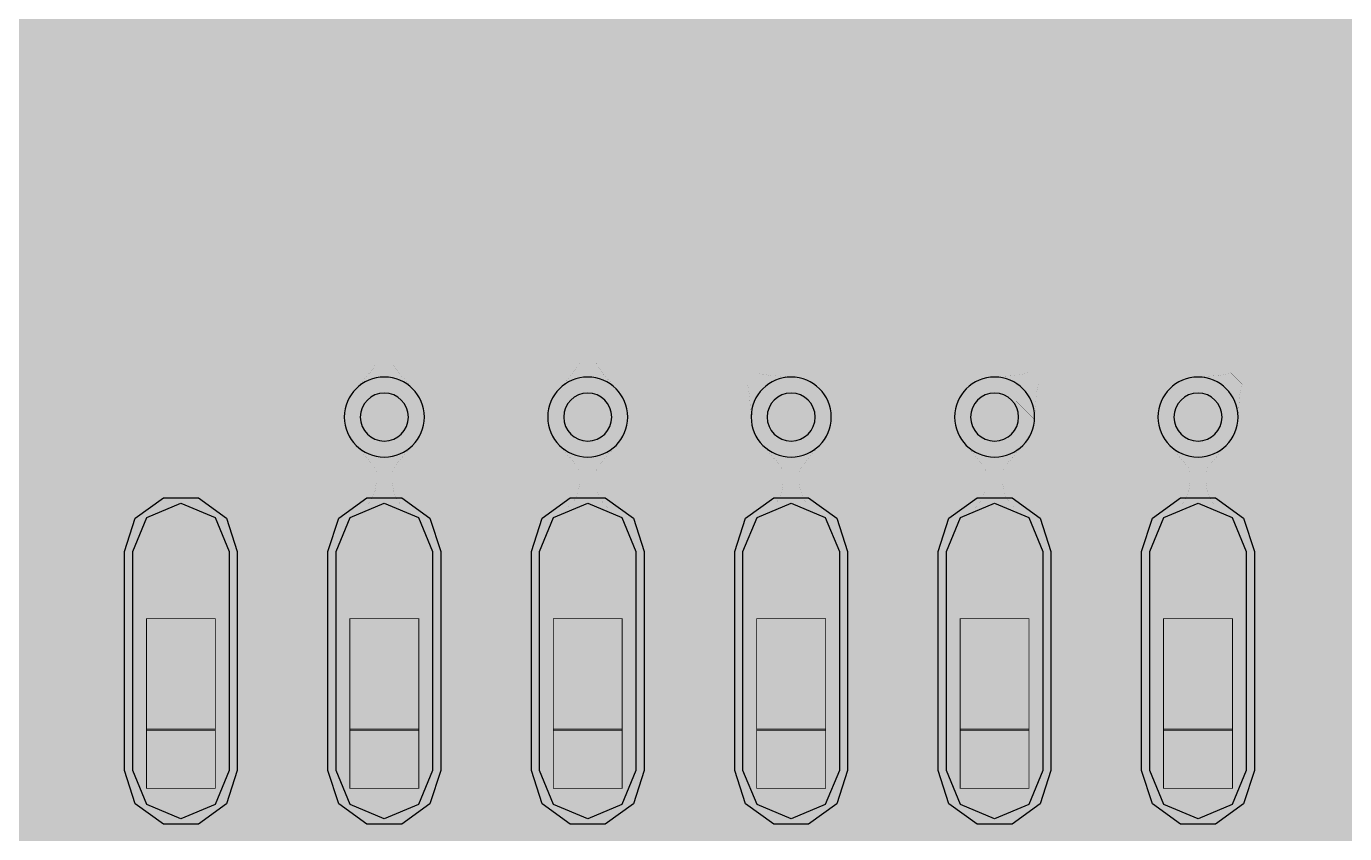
# Model space of a CAD drawing. Header units: millimetres. Extents: x 0 to 100, y -100 to 0.
# Drawn here: x 53.72 to 61.95, y -16.35 to -11.3 of the extents above; entities that cross this region are included whole.
import ezdxf

# ---------------------------------------------------------------- set-up
doc = ezdxf.new("R2010")
doc.units = ezdxf.units.MM
doc.header["$MEASUREMENT"] = 0
for name, color, linetype, true_color in [('Bottom-Layer', 7, 'Continuous', 0x0000ff), ('Component-Shape-Layer', 7, 'Continuous', 0x00cccc), ('Hole-Layer', 7, 'Continuous', 0x222222), ('Inner1', 7, 'Continuous', 0x999966), ('Inner2', 7, 'Continuous', 0x008000), ('Multi-Layer', 7, 'Continuous', 0xc0c0c0), ('Pin-Floating-Layer', 7, 'Continuous', 0xff99ff), ('Pin-Soldering-Layer', 7, 'Continuous', 0xcc9999), ('Top-Layer', 7, 'Continuous', 0xff0000), ('Top-Paste-Mask-Layer', 7, 'Continuous', 0x808080), ('Top-Solder-Mask-Layer', 7, 'Continuous', 0x800080)]:
    doc.layers.add(name, color=color, linetype=linetype, true_color=true_color)

msp = doc.modelspace()

# ---------------------------------------------------------------- hatches: boundary and pattern name
at = {"layer": 'Bottom-Layer'}
for points in [[(99.6419, -0.3581), (99.6419, -99.6419), (0.3581, -99.6419), (0.3581, -0.3581)], [(57.3105, -13.143), (57.0106, -13.1737), (56.7623, -13.3446), (56.6266, -13.6138), (56.6368, -13.9151), (56.7905, -14.1744), (57.0499, -14.3281), (57.3512, -14.3384), (57.6203, -14.2027), (57.7913, -13.9544), (57.822, -13.6545), (57.8785, -13.711), (57.8837, -13.7844), (58.0022, -14.1068), (58.2764, -14.3136), (58.619, -14.3388), (58.9206, -14.1744), (59.085, -13.8728), (59.0597, -13.5303), (58.8529, -13.256), (58.5305, -13.1376), (58.4571, -13.1324), (55.5776, -10.2528), (55.7983, -10.2604), (56.0119, -10.2046), (56.2007, -10.09), (56.3489, -9.9263), (56.624, -10.1751), (56.9839, -10.2651), (57.3437, -10.1751), (57.6189, -9.9263), (57.894, -10.1751), (58.2539, -10.2651), (58.6137, -10.1751), (58.8889, -9.9263), (59.164, -10.1751), (59.5239, -10.2651), (59.8837, -10.1751), (60.1589, -9.9263), (60.3402, -10.1159), (60.575, -10.2331), (60.8355, -10.2639), (61.0912, -10.2049), (61.3118, -10.0629), (61.4714, -9.8547), (61.4834, -9.8667), (61.4834, -11.4429), (59.794, -13.1324), (59.7206, -13.1376), (59.3982, -13.256), (59.1914, -13.5303), (59.1661, -13.8728), (59.3305, -14.1744), (59.6321, -14.3388), (59.9747, -14.3136), (60.2489, -14.1068), (60.3674, -13.7844), (60.3726, -13.711), (60.4291, -13.6545), (60.4678, -13.975), (60.6652, -14.2306), (60.9656, -14.3491), (61.2842, -14.2971), (61.5314, -14.0894), (61.6374, -13.7844), (61.6426, -13.711), (61.6991, -13.6545), (61.7299, -13.9545), (61.901, -14.2029), (62.1705, -14.3385), (62.4719, -14.3279), (62.7312, -14.1738), (62.8846, -13.9141), (62.8942, -13.6126), (62.7579, -13.3436), (62.7097, -13.288), (62.7097, -9.4685), (62.6786, -9.3119), (62.5899, -9.1791), (61.3764, -7.9657), (61.2437, -7.877), (61.0871, -7.8459), (55.761, -7.8459), (55.843, -7.4741), (55.7355, -7.1089), (55.4652, -6.8407), (55.0991, -6.7362), (54.728, -6.8213), (54.4439, -7.0747), (54.1687, -6.826), (53.8089, -6.736), (53.449, -6.826), (53.1739, -7.0747), (52.8987, -6.826), (52.5389, -6.736), (52.179, -6.826), (51.9039, -7.0747), (51.6287, -6.826), (51.2689, -6.736), (50.909, -6.826), (50.6339, -7.0747), (50.3587, -6.826), (49.9989, -6.736), (49.639, -6.826), (49.3639, -7.0747), (49.0887, -6.826), (48.7289, -6.736), (48.369, -6.826), (48.0939, -7.0747), (47.8187, -6.826), (47.4589, -6.736), (47.099, -6.826), (46.8239, -7.0747), (46.5487, -6.826), (46.1889, -6.736), (45.829, -6.826), (45.5539, -7.0747), (45.2787, -6.826), (44.9188, -6.736), (44.559, -6.826), (44.2838, -7.0747), (44.0087, -6.826), (43.6488, -6.736), (43.289, -6.826), (43.0138, -7.0747), (42.7387, -6.826), (42.3788, -6.736), (42.019, -6.826), (41.7438, -7.0747), (41.4687, -6.826), (41.1088, -6.736), (40.749, -6.826), (40.4738, -7.0747), (40.1987, -6.826), (39.8388, -6.736), (39.479, -6.826), (39.2038, -7.0747), (38.9905, -6.8628), (38.712, -6.7495), (38.4113, -6.7524), (38.135, -6.871), (37.9258, -7.087), (37.816, -7.367), (37.8228, -7.6676), (37.9449, -7.9424), (37.9449, -9.779), (37.9761, -9.9356), (38.0648, -10.0683), (38.5728, -10.5763), (38.7055, -10.665), (38.8621, -10.6962), (54.8637, -10.6962)], [(55.3424, -13.7444), (55.4239, -14.0485), (55.6465, -14.2711), (55.9505, -14.3526), (56.2546, -14.2711), (56.4772, -14.0485), (56.5587, -13.7444), (56.4772, -13.4403), (56.2546, -13.2177), (55.9505, -13.1363), (55.6465, -13.2177), (55.4239, -13.4403)]]:
    msp.add_hatch(color=256, dxfattribs=at).paths.add_polyline_path(points)
at = {"layer": 'Inner1'}
for points in [[(99.6419, -0.3581), (99.6419, -99.6419), (0.3581, -99.6419), (0.3581, -0.3581)], [(47.9208, -18.7681), (47.8651, -18.7198), (47.5533, -18.5755), (47.2131, -18.6231), (46.953, -18.8475), (46.856, -19.177), (46.953, -19.5066), (47.2131, -19.731), (47.5533, -19.7786), (47.8651, -19.6343), (47.9208, -19.586), (48.7681, -19.586), (48.9246, -19.5549), (49.0573, -19.4662), (55.5553, -12.9682), (55.5449, -13.0206), (55.5414, -13.0739), (55.5414, -13.288), (55.4932, -13.3436), (55.349, -13.6553), (55.3966, -13.9955), (55.621, -14.2555), (55.9505, -14.3526), (56.2801, -14.2555), (56.5044, -13.9955), (56.5521, -13.6553), (56.4079, -13.3436), (56.3597, -13.288), (56.3597, -13.2433), (59.3549, -10.2482), (59.3738, -10.2502), (59.4137, -10.2571), (59.4539, -10.2619), (56.9312, -12.7845), (56.8426, -12.9173), (56.8114, -13.0739), (56.8114, -13.288), (56.7632, -13.3436), (56.619, -13.6553), (56.6666, -13.9955), (56.891, -14.2555), (57.2205, -14.3526), (57.5501, -14.2555), (57.7744, -13.9955), (57.8221, -13.6553), (57.6779, -13.3436), (57.6297, -13.288), (57.6297, -13.2433), (60.6249, -10.2482), (60.6438, -10.2502), (61.0079, -10.2345), (61.3234, -10.052), (61.5185, -9.7443), (61.549, -9.3812), (61.408, -9.0452), (70.5817, -9.0452), (74.6795, -13.143), (74.3796, -13.1737), (74.1313, -13.3446), (73.9956, -13.6138), (74.0059, -13.9151), (74.1596, -14.1744), (74.4189, -14.3281), (74.7202, -14.3384), (74.9894, -14.2027), (75.1603, -13.9544), (75.191, -13.6545), (75.2475, -13.711), (75.2527, -13.7844), (75.3587, -14.0894), (75.6059, -14.2971), (75.9246, -14.3491), (76.2249, -14.2306), (76.4223, -13.975), (76.461, -13.6545), (76.5175, -13.711), (76.5228, -13.7844), (76.6287, -14.0894), (76.8759, -14.2971), (77.1946, -14.3491), (77.4949, -14.2306), (77.6923, -13.975), (77.731, -13.6545), (77.7875, -13.711), (77.7928, -13.7844), (77.8699, -14.0431), (78.0514, -14.243), (78.3016, -14.3446), (78.571, -14.3279), (78.8067, -14.1961), (78.9622, -13.9753), (79.1262, -14.1394), (79.1262, -16.5946), (77.1559, -18.565), (77.0824, -18.5702), (76.7599, -18.6886), (76.553, -18.9628), (76.5277, -19.3054), (76.6922, -19.6071), (76.9938, -19.7715), (77.3364, -19.7462), (77.6106, -19.5393), (77.729, -19.2169), (77.7342, -19.1433), (79.8243, -17.0532), (79.913, -16.9205), (79.9441, -16.764), (79.9441, -13.97), (79.913, -13.8135), (79.8243, -13.6809), (72.7123, -6.5688), (72.5797, -6.4802), (72.4232, -6.4491), (55.7214, -6.4491), (55.5649, -6.4802), (55.4322, -6.5688), (55.2481, -6.7529), (55.2293, -6.7509), (54.931, -6.7504), (54.6552, -6.8641), (54.4439, -7.0747), (54.1687, -6.826), (53.8089, -6.736), (53.449, -6.826), (53.1739, -7.0747), (52.8987, -6.826), (52.5389, -6.736), (52.179, -6.826), (51.9039, -7.0747), (51.6287, -6.826), (51.2689, -6.736), (50.909, -6.826), (50.6339, -7.0747), (50.3587, -6.826), (49.9989, -6.736), (49.639, -6.826), (49.3639, -7.0747), (49.0887, -6.826), (48.7289, -6.736), (48.369, -6.826), (48.0939, -7.0747), (47.8187, -6.826), (47.4589, -6.736), (47.099, -6.826), (46.8239, -7.0747), (46.5487, -6.826), (46.1889, -6.736), (45.829, -6.826), (45.5539, -7.0747), (45.2787, -6.826), (44.9188, -6.736), (44.559, -6.826), (44.2838, -7.0747), (44.0087, -6.826), (43.6488, -6.736), (43.289, -6.826), (43.0138, -7.0747), (42.7387, -6.826), (42.3788, -6.736), (42.019, -6.826), (41.7438, -7.0747), (41.4687, -6.826), (41.1088, -6.736), (40.749, -6.826), (40.4738, -7.0747), (40.1987, -6.826), (39.8388, -6.736), (39.479, -6.826), (39.2038, -7.0747), (38.915, -6.8189), (38.5381, -6.7366), (38.1689, -6.8489), (37.9017, -7.1272), (37.8043, -7.5005), (37.9017, -7.8739), (38.1689, -8.1521), (38.5381, -8.2644), (38.915, -8.1822), (39.2038, -7.9263), (39.479, -8.1751), (39.8388, -8.2651), (40.1987, -8.1751), (40.4738, -7.9263), (40.749, -8.1751), (41.1088, -8.2651), (41.4687, -8.1751), (41.7438, -7.9263), (42.019, -8.1751), (42.3788, -8.2651), (42.7387, -8.1751), (43.0138, -7.9263), (43.289, -8.1751), (43.6488, -8.2651), (44.0087, -8.1751), (44.2838, -7.9263), (44.559, -8.1751), (44.9188, -8.2651), (45.2787, -8.1751), (45.5539, -7.9263), (45.829, -8.1751), (46.1889, -8.2651), (46.5487, -8.1751), (46.8239, -7.9263), (47.099, -8.1751), (47.4589, -8.2651), (47.8187, -8.1751), (48.0939, -7.9263), (48.369, -8.1751), (48.7289, -8.2651), (49.0887, -8.1751), (49.3639, -7.9263), (49.639, -8.1751), (49.9989, -8.2651), (50.3587, -8.1751), (50.6339, -7.9263), (50.845, -8.1368), (51.1207, -8.2506), (51.4189, -8.2502), (51.4379, -8.2482), (51.926, -8.7363), (51.5538, -8.8208), (51.2689, -9.0747), (50.9937, -8.826), (50.6339, -8.736), (50.274, -8.826), (49.9989, -9.0747), (49.7237, -8.826), (49.3639, -8.736), (49.004, -8.826), (48.7289, -9.0747), (48.4537, -8.826), (48.0939, -8.736), (47.734, -8.826), (47.4589, -9.0747), (47.1837, -8.826), (46.8239, -8.736), (46.464, -8.826), (46.1889, -9.0747), (45.9137, -8.826), (45.5539, -8.736), (45.194, -8.826), (44.9188, -9.0747), (44.6437, -8.826), (44.2838, -8.736), (43.924, -8.826), (43.6488, -9.0747), (43.3737, -8.826), (43.0138, -8.736), (42.654, -8.826), (42.3788, -9.0747), (42.1037, -8.826), (41.7438, -8.736), (41.384, -8.826), (41.1088, -9.0747), (40.8337, -8.826), (40.4738, -8.736), (40.114, -8.826), (39.8388, -9.0747), (39.5632, -8.8257), (39.2028, -8.736), (38.8426, -8.8267), (38.5676, -9.0765), (38.5557, -9.0914), (30.5364, -9.0914), (30.3798, -9.1225), (30.2471, -9.2112), (26.326, -13.1324), (26.2526, -13.1376), (25.9301, -13.256), (25.7233, -13.5303), (25.6981, -13.8728), (25.8625, -14.1744), (26.1641, -14.3388), (26.5066, -14.3136), (26.7809, -14.1068), (26.8993, -13.7844), (26.9046, -13.711), (26.9611, -13.6545), (26.9998, -13.975), (27.1972, -14.2306), (27.4975, -14.3491), (27.8162, -14.2971), (28.0634, -14.0894), (28.1693, -13.7844), (28.1746, -13.711), (28.2311, -13.6545), (28.2698, -13.975), (28.4672, -14.2306), (28.7675, -14.3491), (29.0862, -14.2971), (29.3334, -14.0894), (29.4393, -13.7844), (29.4446, -13.711), (29.5011, -13.6545), (29.5398, -13.975), (29.7372, -14.2306), (30.0375, -14.3491), (30.3562, -14.2971), (30.6034, -14.0894), (30.7093, -13.7844), (30.7146, -13.711), (30.7711, -13.6545), (30.8098, -13.975), (31.0072, -14.2306), (31.3075, -14.3491), (31.6262, -14.2971), (31.8734, -14.0894), (31.9793, -13.7844), (31.9846, -13.711), (32.0411, -13.6545), (32.0798, -13.975), (32.2772, -14.2306), (32.5775, -14.3491), (32.8962, -14.2971), (33.1434, -14.0894), (33.2493, -13.7844), (33.2546, -13.711), (33.3111, -13.6545), (33.3498, -13.975), (33.5472, -14.2306), (33.8475, -14.3491), (34.1662, -14.2971), (34.4134, -14.0894), (34.5194, -13.7844), (34.5246, -13.711), (36.0924, -12.1432), (39.0978, -12.1432), (32.7222, -18.5187), (32.3997, -18.5599), (32.1356, -18.7495), (31.9933, -19.0419), (32.0071, -19.3667), (32.1736, -19.646), (32.4529, -19.8125), (32.7777, -19.8263), (33.07, -19.684), (33.2596, -19.4198), (33.3009, -19.0973), (40.051, -12.3472), (41.9402, -12.3472), (41.155, -13.1324), (41.0816, -13.1376), (40.7592, -13.256), (40.5523, -13.5303), (40.5271, -13.8728), (40.6915, -14.1744), (40.9931, -14.3388), (41.3357, -14.3136), (41.6099, -14.1068), (41.7284, -13.7844), (41.7336, -13.711), (41.7901, -13.6545), (41.8288, -13.975), (42.0262, -14.2306), (42.3265, -14.3491), (42.6452, -14.2971), (42.8924, -14.0894), (42.9984, -13.7844), (43.0036, -13.711), (43.0601, -13.6545), (43.0988, -13.975), (43.2962, -14.2306), (43.5965, -14.3491), (43.9152, -14.2971), (44.1624, -14.0894), (44.2684, -13.7844), (44.2736, -13.711), (44.3301, -13.6545), (44.3688, -13.975), (44.5662, -14.2306), (44.8665, -14.3491), (45.1852, -14.2971), (45.4324, -14.0894), (45.5384, -13.7844), (45.5436, -13.711), (45.6001, -13.6545), (45.6388, -13.975), (45.8362, -14.2306), (46.1365, -14.3491), (46.4552, -14.2971), (46.7024, -14.0894), (46.8084, -13.7844), (46.8136, -13.711), (46.8701, -13.6545), (46.9088, -13.975), (47.1062, -14.2306), (47.4065, -14.3491), (47.7252, -14.2971), (47.9724, -14.0894), (48.0784, -13.7844), (48.0836, -13.711), (48.094, -13.7006), (48.135, -13.7006), (48.1646, -13.9366), (48.2825, -14.1433), (48.4707, -14.2889), (48.7003, -14.3512), (48.9362, -14.3205), (49.1424, -14.2017), (49.198, -14.1536), (52.74, -14.1536), (52.8966, -14.1224), (53.0293, -14.0337), (56.8148, -10.2482), (56.8338, -10.2502), (56.9731, -10.265), (57.1127, -10.2541), (48.5987, -18.7681)], [(57.8824, -13.7444), (57.9639, -14.0485), (58.1865, -14.2711), (58.4906, -14.3526), (58.7946, -14.2711), (59.0172, -14.0485), (59.0987, -13.7444), (59.0172, -13.4403), (58.7946, -13.2177), (58.4906, -13.1363), (58.1865, -13.2177), (57.9639, -13.4403)], [(59.1524, -13.7444), (59.2339, -14.0485), (59.4565, -14.2711), (59.7606, -14.3526), (60.0646, -14.2711), (60.2872, -14.0485), (60.3687, -13.7444), (60.2872, -13.4403), (60.0646, -13.2177), (59.7606, -13.1363), (59.4565, -13.2177), (59.2339, -13.4403)], [(60.4224, -13.7444), (60.5039, -14.0485), (60.7265, -14.2711), (61.0306, -14.3526), (61.3346, -14.2711), (61.5572, -14.0485), (61.6387, -13.7444), (61.5572, -13.4403), (61.3346, -13.2177), (61.0306, -13.1363), (60.7265, -13.2177), (60.5039, -13.4403)], [(61.6924, -13.7444), (61.7739, -14.0485), (61.9965, -14.2711), (62.3006, -14.3526), (62.6046, -14.2711), (62.8272, -14.0485), (62.9087, -13.7444), (62.8272, -13.4403), (62.6046, -13.2177), (62.3006, -13.1363), (61.9965, -13.2177), (61.7739, -13.4403)]]:
    msp.add_hatch(color=256, dxfattribs=at).paths.add_polyline_path(points)
at = {"layer": 'Inner2'}
for points in [[(99.6419, -0.3581), (99.6419, -99.6419), (0.3581, -99.6419), (0.3581, -0.3581)], [(55.3424, -13.7444), (55.4239, -14.0485), (55.6465, -14.2711), (55.9505, -14.3526), (56.2546, -14.2711), (56.4772, -14.0485), (56.5587, -13.7444), (56.4772, -13.4403), (56.2546, -13.2177), (55.9505, -13.1363), (55.6465, -13.2177), (55.4239, -13.4403)], [(56.6124, -13.7444), (56.6939, -14.0485), (56.9165, -14.2711), (57.2205, -14.3526), (57.5246, -14.2711), (57.7472, -14.0485), (57.8287, -13.7444), (57.7472, -13.4403), (57.5246, -13.2177), (57.2205, -13.1363), (56.9165, -13.2177), (56.6939, -13.4403)], [(57.8824, -13.7444), (57.9639, -14.0485), (58.1865, -14.2711), (58.4906, -14.3526), (58.7946, -14.2711), (59.0172, -14.0485), (59.0987, -13.7444), (59.0172, -13.4403), (58.7946, -13.2177), (58.4906, -13.1363), (58.1865, -13.2177), (57.9639, -13.4403)], [(59.1524, -13.7444), (59.2339, -14.0485), (59.4565, -14.2711), (59.7606, -14.3526), (60.0646, -14.2711), (60.2872, -14.0485), (60.3687, -13.7444), (60.2872, -13.4403), (60.0646, -13.2177), (59.7606, -13.1363), (59.4565, -13.2177), (59.2339, -13.4403)], [(60.4224, -13.7444), (60.5039, -14.0485), (60.7265, -14.2711), (61.0306, -14.3526), (61.3346, -14.2711), (61.5572, -14.0485), (61.6387, -13.7444), (61.5572, -13.4403), (61.3346, -13.2177), (61.0306, -13.1363), (60.7265, -13.2177), (60.5039, -13.4403)], [(61.6924, -13.7444), (61.7739, -14.0485), (61.9965, -14.2711), (62.3006, -14.3526), (62.6046, -14.2711), (62.8272, -14.0485), (62.9087, -13.7444), (62.8272, -13.4403), (62.6046, -13.2177), (62.3006, -13.1363), (61.9965, -13.2177), (61.7739, -13.4403)]]:
    msp.add_hatch(color=256, dxfattribs=at).paths.add_polyline_path(points)
at = {"layer": 'Pin-Floating-Layer'}
for points in [[(54.8956, -15.694), (54.8956, -16.064), (54.4655, -16.064), (54.4655, -15.694)], [(54.8956, -15.694), (54.8956, -16.064), (54.4655, -16.064), (54.4655, -15.694)], [(56.1656, -15.694), (56.1656, -16.064), (55.7355, -16.064), (55.7355, -15.694)], [(56.1656, -15.694), (56.1656, -16.064), (55.7355, -16.064), (55.7355, -15.694)], [(57.4356, -15.694), (57.4356, -16.064), (57.0055, -16.064), (57.0055, -15.694)], [(57.4356, -15.694), (57.4356, -16.064), (57.0055, -16.064), (57.0055, -15.694)], [(58.7056, -15.694), (58.7056, -16.064), (58.2755, -16.064), (58.2755, -15.694)], [(58.7056, -15.694), (58.7056, -16.064), (58.2755, -16.064), (58.2755, -15.694)], [(59.9756, -15.694), (59.9756, -16.064), (59.5455, -16.064), (59.5455, -15.694)], [(59.9756, -15.694), (59.9756, -16.064), (59.5455, -16.064), (59.5455, -15.694)], [(61.2456, -15.694), (61.2456, -16.064), (60.8155, -16.064), (60.8155, -15.694)], [(61.2456, -15.694), (61.2456, -16.064), (60.8155, -16.064), (60.8155, -15.694)]]:
    msp.add_hatch(color=256, dxfattribs=at).paths.add_polyline_path(points)
at = {"layer": 'Pin-Soldering-Layer'}
for points in [[(54.8956, -15.004), (54.8956, -15.704), (54.4655, -15.704), (54.4655, -15.004)], [(54.8956, -15.004), (54.8956, -15.704), (54.4655, -15.704), (54.4655, -15.004)], [(56.1656, -15.004), (56.1656, -15.704), (55.7355, -15.704), (55.7355, -15.004)], [(56.1656, -15.004), (56.1656, -15.704), (55.7355, -15.704), (55.7355, -15.004)], [(57.4356, -15.004), (57.4356, -15.704), (57.0055, -15.704), (57.0055, -15.004)], [(57.4356, -15.004), (57.4356, -15.704), (57.0055, -15.704), (57.0055, -15.004)], [(58.7056, -15.004), (58.7056, -15.704), (58.2755, -15.704), (58.2755, -15.004)], [(58.7056, -15.004), (58.7056, -15.704), (58.2755, -15.704), (58.2755, -15.004)], [(59.9756, -15.004), (59.9756, -15.704), (59.5455, -15.704), (59.5455, -15.004)], [(59.9756, -15.004), (59.9756, -15.704), (59.5455, -15.704), (59.5455, -15.004)], [(61.2456, -15.004), (61.2456, -15.704), (60.8155, -15.704), (60.8155, -15.004)], [(61.2456, -15.004), (61.2456, -15.704), (60.8155, -15.704), (60.8155, -15.004)]]:
    msp.add_hatch(color=256, dxfattribs=at).paths.add_polyline_path(points)
at = {"layer": 'Top-Layer'}
for points in [[(99.6419, -0.3581), (99.6419, -99.6419), (0.3581, -99.6419), (0.3581, -0.3581)], [(54.3795, -14.5839), (54.4677, -14.3711), (54.6805, -14.2829), (54.8934, -14.3711), (54.9815, -14.5839), (54.9815, -15.9529), (54.8934, -16.1657), (54.6805, -16.2539), (54.4677, -16.1657), (54.3795, -15.9529)], [(55.6495, -14.5839), (55.7377, -14.3711), (55.9505, -14.2829), (56.1634, -14.3711), (56.2515, -14.5839), (56.2515, -15.9529), (56.1634, -16.1657), (55.9505, -16.2539), (55.7377, -16.1657), (55.6495, -15.9529)], [(56.9195, -14.5839), (57.0077, -14.3711), (57.2205, -14.2829), (57.4334, -14.3711), (57.5216, -14.5839), (57.5216, -15.9529), (57.4334, -16.1657), (57.2205, -16.2539), (57.0077, -16.1657), (56.9195, -15.9529)], [(58.1895, -14.5839), (58.2777, -14.3711), (58.4906, -14.2829), (58.7034, -14.3711), (58.7916, -14.5839), (58.7916, -15.9529), (58.7034, -16.1657), (58.4906, -16.2539), (58.2777, -16.1657), (58.1895, -15.9529)], [(59.4596, -14.5839), (59.5477, -14.3711), (59.7606, -14.2829), (59.9734, -14.3711), (60.0616, -14.5839), (60.0616, -15.9529), (59.9734, -16.1657), (59.7606, -16.2539), (59.5477, -16.1657), (59.4596, -15.9529)], [(60.7296, -14.5839), (60.8177, -14.3711), (61.0306, -14.2829), (61.2434, -14.3711), (61.3316, -14.5839), (61.3316, -15.9529), (61.2434, -16.1657), (61.0306, -16.2539), (60.8177, -16.1657), (60.7296, -15.9529)]]:
    msp.add_hatch(color=256, dxfattribs=at).paths.add_polyline_path(points)
at = {"layer": 'Top-Paste-Mask-Layer'}
for points in [[(54.3795, -14.5839), (54.4677, -14.3711), (54.6805, -14.2829), (54.8934, -14.3711), (54.9815, -14.5839), (54.9815, -15.9529), (54.8934, -16.1657), (54.6805, -16.2539), (54.4677, -16.1657), (54.3795, -15.9529)], [(55.6495, -14.5839), (55.7377, -14.3711), (55.9505, -14.2829), (56.1634, -14.3711), (56.2515, -14.5839), (56.2515, -15.9529), (56.1634, -16.1657), (55.9505, -16.2539), (55.7377, -16.1657), (55.6495, -15.9529)], [(56.9195, -14.5839), (57.0077, -14.3711), (57.2205, -14.2829), (57.4334, -14.3711), (57.5216, -14.5839), (57.5216, -15.9529), (57.4334, -16.1657), (57.2205, -16.2539), (57.0077, -16.1657), (56.9195, -15.9529)], [(58.1895, -14.5839), (58.2777, -14.3711), (58.4906, -14.2829), (58.7034, -14.3711), (58.7916, -14.5839), (58.7916, -15.9529), (58.7034, -16.1657), (58.4906, -16.2539), (58.2777, -16.1657), (58.1895, -15.9529)], [(59.4596, -14.5839), (59.5477, -14.3711), (59.7606, -14.2829), (59.9734, -14.3711), (60.0616, -14.5839), (60.0616, -15.9529), (59.9734, -16.1657), (59.7606, -16.2539), (59.5477, -16.1657), (59.4596, -15.9529)], [(60.7296, -14.5839), (60.8177, -14.3711), (61.0306, -14.2829), (61.2434, -14.3711), (61.3316, -14.5839), (61.3316, -15.9529), (61.2434, -16.1657), (61.0306, -16.2539), (60.8177, -16.1657), (60.7296, -15.9529)]]:
    msp.add_hatch(color=256, dxfattribs=at).paths.add_polyline_path(points)
at = {"layer": 'Top-Solder-Mask-Layer'}
for points in [[(54.3285, -14.5839), (54.3958, -14.377), (54.5718, -14.2491), (54.7893, -14.2491), (54.9653, -14.377), (55.0325, -14.5839), (55.0325, -15.9529), (54.9653, -16.1598), (54.7893, -16.2877), (54.5718, -16.2877), (54.3958, -16.1598), (54.3285, -15.9529)], [(55.5985, -14.5839), (55.6658, -14.377), (55.8418, -14.2491), (56.0593, -14.2491), (56.2353, -14.377), (56.3026, -14.5839), (56.3026, -15.9529), (56.2353, -16.1598), (56.0593, -16.2877), (55.8418, -16.2877), (55.6658, -16.1598), (55.5985, -15.9529)], [(56.8685, -14.5839), (56.9358, -14.377), (57.1118, -14.2491), (57.3293, -14.2491), (57.5053, -14.377), (57.5726, -14.5839), (57.5726, -15.9529), (57.5053, -16.1598), (57.3293, -16.2877), (57.1118, -16.2877), (56.9358, -16.1598), (56.8685, -15.9529)], [(58.1385, -14.5839), (58.2058, -14.377), (58.3818, -14.2491), (58.5993, -14.2491), (58.7753, -14.377), (58.8426, -14.5839), (58.8426, -15.9529), (58.7753, -16.1598), (58.5993, -16.2877), (58.3818, -16.2877), (58.2058, -16.1598), (58.1385, -15.9529)], [(59.4085, -14.5839), (59.4758, -14.377), (59.6518, -14.2491), (59.8693, -14.2491), (60.0453, -14.377), (60.1126, -14.5839), (60.1126, -15.9529), (60.0453, -16.1598), (59.8693, -16.2877), (59.6518, -16.2877), (59.4758, -16.1598), (59.4085, -15.9529)], [(60.6786, -14.5839), (60.7458, -14.377), (60.9218, -14.2491), (61.1393, -14.2491), (61.3153, -14.377), (61.3826, -14.5839), (61.3826, -15.9529), (61.3153, -16.1598), (61.1393, -16.2877), (60.9218, -16.2877), (60.7458, -16.1598), (60.6786, -15.9529)]]:
    msp.add_hatch(color=256, dxfattribs=at).paths.add_polyline_path(points)

# ---------------------------------------------------------------- linework, layer by layer
at = {"layer": 'Bottom-Layer'}
for points, const_width in [([(61.8926, -11.6124), (61.8926, -9.6972)], 0.102), ([(61.4834, -9.8667), (61.4834, -11.4429), (59.794, -13.1324), (59.7206, -13.1376), (59.3982, -13.256), (59.1914, -13.5303), (59.1661, -13.8728), (59.3305, -14.1744), (59.6321, -14.3388), (59.9747, -14.3136), (60.2489, -14.1068), (60.3674, -13.7844), (60.3726, -13.711), (60.4291, -13.6545), (60.4678, -13.975), (60.6652, -14.2306), (60.9656, -14.3491), (61.2842, -14.2971), (61.5314, -14.0894), (61.6374, -13.7844), (61.6426, -13.711), (61.6991, -13.6545), (61.7299, -13.9545), (61.901, -14.2029), (62.1705, -14.3385)], 0.0508), ([(54.8637, -10.6962), (57.3105, -13.143), (57.0106, -13.1737), (56.7623, -13.3446), (56.6266, -13.6138), (56.6368, -13.9151), (56.7905, -14.1744), (57.0499, -14.3281), (57.3512, -14.3384), (57.6203, -14.2027), (57.7913, -13.9544), (57.822, -13.6545), (57.8785, -13.711), (57.8837, -13.7844), (58.0022, -14.1068), (58.2764, -14.3136), (58.619, -14.3388), (58.9206, -14.1744), (59.085, -13.8728), (59.0597, -13.5303), (58.8529, -13.256), (58.5305, -13.1376), (58.4571, -13.1324), (55.5776, -10.2528)], 0.0508), ([(58.4906, -13.7444), (55.0332, -10.287)], 0.102), ([(59.7606, -13.7444), (61.8926, -11.6124)], 0.102), ([(61.0306, -13.7444), (62.0966, -12.6784)], 0.102)]:
    msp.add_lwpolyline(points, dxfattribs=dict(at, const_width=const_width))
for points, const_width in [([(55.3424, -13.7444), (55.4239, -14.0485), (55.6465, -14.2711), (55.9505, -14.3526), (56.2546, -14.2711), (56.4772, -14.0485), (56.5587, -13.7444), (56.4772, -13.4403), (56.2546, -13.2177), (55.9505, -13.1363), (55.6465, -13.2177), (55.4239, -13.4403)], 0.0508), ([(58.2138, -13.5398), (58.2859, -13.4677), (58.3125, -13.4776), (58.3633, -13.4848), (58.5062, -13.4949), (58.241, -13.7601), (58.2309, -13.6172), (58.2238, -13.5664)], 0.000254), ([(59.9652, -13.4677), (60.0373, -13.5398), (60.0273, -13.5664), (60.0202, -13.6172), (60.0101, -13.7601), (59.7449, -13.4949), (59.8878, -13.4848), (59.9386, -13.4776)], 0.000254), ([(61.2352, -13.4677), (61.3073, -13.5398), (61.2973, -13.5664), (61.2902, -13.6172), (61.2801, -13.7601), (61.0149, -13.4949), (61.1578, -13.4848), (61.2086, -13.4776)], 0.000254)]:
    msp.add_lwpolyline(points, close=True, dxfattribs=dict(at, const_width=const_width))
at = {"layer": 'Component-Shape-Layer', "const_width": 0.0508}
msp.add_lwpolyline([(64.0756, -16.054), (64.0756, -19.954), (54.1755, -19.954), (54.1755, -16.054)], close=True, dxfattribs=at)
msp.add_lwpolyline([(64.0756, -16.054), (64.0756, -19.954), (54.1755, -19.954), (54.1755, -16.054)], close=True, dxfattribs=at)
at = {"layer": 'Hole-Layer'}
for points in [[(55.8005, -13.7444, 1), (56.1005, -13.7444, 1)], [(57.0705, -13.7444, 1), (57.3705, -13.7444, 1)], [(58.3406, -13.7444, 1), (58.6406, -13.7444, 1)], [(59.6106, -13.7444, 1), (59.9106, -13.7444, 1)], [(60.8806, -13.7444, 1), (61.1806, -13.7444, 1)]]:
    msp.add_lwpolyline(points, format="xyb", close=True, dxfattribs=at)
at = {"layer": 'Inner1'}
for points, const_width in [([(51.923, -13.2914), (55.7139, -9.5005)], 0.102), ([(52.74, -13.7444), (56.9839, -9.5005)], 0.102), ([(55.9505, -13.0739), (59.5239, -9.5005)], 0.102), ([(57.2205, -13.0739), (60.7939, -9.5005)], 0.102), ([(48.7681, -19.177), (58.2539, -9.6913)], 0.1016), ([(53.0293, -14.0337), (56.8148, -10.2482), (56.8338, -10.2502), (56.9731, -10.265), (57.1127, -10.2541), (48.5987, -18.7681)], 0.0508), ([(49.0573, -19.4662), (55.5553, -12.9682), (55.5449, -13.0206), (55.5414, -13.0739), (55.5414, -13.288), (55.4932, -13.3436), (55.349, -13.6553), (55.3966, -13.9955), (55.621, -14.2555), (55.9505, -14.3526), (56.2801, -14.2555), (56.5044, -13.9955), (56.5521, -13.6553), (56.4079, -13.3436), (56.3597, -13.288), (56.3597, -13.2433), (59.3549, -10.2482)], 0.0508), ([(59.4539, -10.2619), (56.9312, -12.7845), (56.8426, -12.9173), (56.8114, -13.0739), (56.8114, -13.288), (56.7632, -13.3436), (56.619, -13.6553), (56.6666, -13.9955), (56.891, -14.2555), (57.2205, -14.3526), (57.5501, -14.2555), (57.7744, -13.9955), (57.8221, -13.6553), (57.6779, -13.3436), (57.6297, -13.288), (57.6297, -13.2433), (60.6249, -10.2482)], 0.0508), ([(55.9505, -13.7444), (55.9505, -13.0739)], 0.102), ([(57.2205, -13.7444), (57.2205, -13.0739)], 0.102)]:
    msp.add_lwpolyline(points, dxfattribs=dict(at, const_width=const_width))
for points, const_width in [([(57.8824, -13.7444), (57.9639, -14.0485), (58.1865, -14.2711), (58.4906, -14.3526), (58.7946, -14.2711), (59.0172, -14.0485), (59.0987, -13.7444), (59.0172, -13.4403), (58.7946, -13.2177), (58.4906, -13.1363), (58.1865, -13.2177), (57.9639, -13.4403)], 0.0508), ([(59.1524, -13.7444), (59.2339, -14.0485), (59.4565, -14.2711), (59.7606, -14.3526), (60.0646, -14.2711), (60.2872, -14.0485), (60.3687, -13.7444), (60.2872, -13.4403), (60.0646, -13.2177), (59.7606, -13.1363), (59.4565, -13.2177), (59.2339, -13.4403)], 0.0508), ([(60.4224, -13.7444), (60.5039, -14.0485), (60.7265, -14.2711), (61.0306, -14.3526), (61.3346, -14.2711), (61.5572, -14.0485), (61.6387, -13.7444), (61.5572, -13.4403), (61.3346, -13.2177), (61.0306, -13.1363), (60.7265, -13.2177), (60.5039, -13.4403)], 0.0508), ([(61.6924, -13.7444), (61.7739, -14.0485), (61.9965, -14.2711), (62.3006, -14.3526), (62.6046, -14.2711), (62.8272, -14.0485), (62.9087, -13.7444), (62.8272, -13.4403), (62.6046, -13.2177), (62.3006, -13.1363), (61.9965, -13.2177), (61.7739, -13.4403)], 0.0508), ([(55.8995, -13.4041), (56.0015, -13.4041), (56.0133, -13.4299), (56.0442, -13.4709), (56.138, -13.5791), (55.763, -13.5791), (55.8569, -13.4709), (55.8878, -13.4299)], 0.000254), ([(57.1696, -13.4041), (57.2715, -13.4041), (57.2833, -13.4299), (57.3142, -13.4709), (57.408, -13.5791), (57.033, -13.5791), (57.1269, -13.4709), (57.1578, -13.4299)], 0.000254)]:
    msp.add_lwpolyline(points, close=True, dxfattribs=dict(at, const_width=const_width))
at = {"layer": 'Inner2', "const_width": 0.0508}
for points in [[(55.3424, -13.7444), (55.4239, -14.0485), (55.6465, -14.2711), (55.9505, -14.3526), (56.2546, -14.2711), (56.4772, -14.0485), (56.5587, -13.7444), (56.4772, -13.4403), (56.2546, -13.2177), (55.9505, -13.1363), (55.6465, -13.2177), (55.4239, -13.4403)], [(56.6124, -13.7444), (56.6939, -14.0485), (56.9165, -14.2711), (57.2205, -14.3526), (57.5246, -14.2711), (57.7472, -14.0485), (57.8287, -13.7444), (57.7472, -13.4403), (57.5246, -13.2177), (57.2205, -13.1363), (56.9165, -13.2177), (56.6939, -13.4403)], [(57.8824, -13.7444), (57.9639, -14.0485), (58.1865, -14.2711), (58.4906, -14.3526), (58.7946, -14.2711), (59.0172, -14.0485), (59.0987, -13.7444), (59.0172, -13.4403), (58.7946, -13.2177), (58.4906, -13.1363), (58.1865, -13.2177), (57.9639, -13.4403)], [(59.1524, -13.7444), (59.2339, -14.0485), (59.4565, -14.2711), (59.7606, -14.3526), (60.0646, -14.2711), (60.2872, -14.0485), (60.3687, -13.7444), (60.2872, -13.4403), (60.0646, -13.2177), (59.7606, -13.1363), (59.4565, -13.2177), (59.2339, -13.4403)], [(60.4224, -13.7444), (60.5039, -14.0485), (60.7265, -14.2711), (61.0306, -14.3526), (61.3346, -14.2711), (61.5572, -14.0485), (61.6387, -13.7444), (61.5572, -13.4403), (61.3346, -13.2177), (61.0306, -13.1363), (60.7265, -13.2177), (60.5039, -13.4403)], [(61.6924, -13.7444), (61.7739, -14.0485), (61.9965, -14.2711), (62.3006, -14.3526), (62.6046, -14.2711), (62.8272, -14.0485), (62.9087, -13.7444), (62.8272, -13.4403), (62.6046, -13.2177), (62.3006, -13.1363), (61.9965, -13.2177), (61.7739, -13.4403)]]:
    msp.add_lwpolyline(points, close=True, dxfattribs=at)
at = {"layer": 'Multi-Layer'}
for points in [[(55.7005, -13.7444, 1), (56.2005, -13.7444, 1)], [(56.9705, -13.7444, 1), (57.4705, -13.7444, 1)], [(58.2406, -13.7444, 1), (58.7406, -13.7444, 1)], [(59.5106, -13.7444, 1), (60.0106, -13.7444, 1)], [(60.7806, -13.7444, 1), (61.2806, -13.7444, 1)]]:
    msp.add_lwpolyline(points, format="xyb", close=True, dxfattribs=at)
at = {"layer": 'Pin-Floating-Layer', "const_width": 0.00508}
for points in [[(54.8956, -15.694), (54.8956, -16.064), (54.4655, -16.064), (54.4655, -15.694)], [(54.8956, -15.694), (54.8956, -16.064), (54.4655, -16.064), (54.4655, -15.694)], [(56.1656, -15.694), (56.1656, -16.064), (55.7355, -16.064), (55.7355, -15.694)], [(56.1656, -15.694), (56.1656, -16.064), (55.7355, -16.064), (55.7355, -15.694)], [(57.4356, -15.694), (57.4356, -16.064), (57.0055, -16.064), (57.0055, -15.694)], [(57.4356, -15.694), (57.4356, -16.064), (57.0055, -16.064), (57.0055, -15.694)], [(58.7056, -15.694), (58.7056, -16.064), (58.2755, -16.064), (58.2755, -15.694)], [(58.7056, -15.694), (58.7056, -16.064), (58.2755, -16.064), (58.2755, -15.694)], [(59.9756, -15.694), (59.9756, -16.064), (59.5455, -16.064), (59.5455, -15.694)], [(59.9756, -15.694), (59.9756, -16.064), (59.5455, -16.064), (59.5455, -15.694)], [(61.2456, -15.694), (61.2456, -16.064), (60.8155, -16.064), (60.8155, -15.694)], [(61.2456, -15.694), (61.2456, -16.064), (60.8155, -16.064), (60.8155, -15.694)]]:
    msp.add_lwpolyline(points, close=True, dxfattribs=at)
at = {"layer": 'Pin-Soldering-Layer', "const_width": 0.00508}
for points in [[(54.8956, -15.004), (54.8956, -15.704), (54.4655, -15.704), (54.4655, -15.004)], [(54.8956, -15.004), (54.8956, -15.704), (54.4655, -15.704), (54.4655, -15.004)], [(56.1656, -15.004), (56.1656, -15.704), (55.7355, -15.704), (55.7355, -15.004)], [(56.1656, -15.004), (56.1656, -15.704), (55.7355, -15.704), (55.7355, -15.004)], [(57.4356, -15.004), (57.4356, -15.704), (57.0055, -15.704), (57.0055, -15.004)], [(57.4356, -15.004), (57.4356, -15.704), (57.0055, -15.704), (57.0055, -15.004)], [(58.7056, -15.004), (58.7056, -15.704), (58.2755, -15.704), (58.2755, -15.004)], [(58.7056, -15.004), (58.7056, -15.704), (58.2755, -15.704), (58.2755, -15.004)], [(59.9756, -15.004), (59.9756, -15.704), (59.5455, -15.704), (59.5455, -15.004)], [(59.9756, -15.004), (59.9756, -15.704), (59.5455, -15.704), (59.5455, -15.004)], [(61.2456, -15.004), (61.2456, -15.704), (60.8155, -15.704), (60.8155, -15.004)], [(61.2456, -15.004), (61.2456, -15.704), (60.8155, -15.704), (60.8155, -15.004)]]:
    msp.add_lwpolyline(points, close=True, dxfattribs=at)
at = {"layer": 'Top-Layer'}
for points, const_width in [([(61.9764, -13.2298), (61.7521, -13.4818), (61.6965, -13.8145), (61.8268, -14.1257), (61.7286, -14.2563), (61.6656, -14.4072), (61.6025, -14.2563), (61.5043, -14.1257), (61.6346, -13.8145), (61.5791, -13.4818), (61.3547, -13.2298), (61.0306, -13.1363), (60.7064, -13.2298), (60.4821, -13.4818), (60.4265, -13.8145), (60.5568, -14.1257), (60.4586, -14.2563), (60.3956, -14.4072), (60.3325, -14.2563), (60.2343, -14.1257), (60.3646, -13.8145), (60.309, -13.4818), (60.0847, -13.2298), (59.7606, -13.1363), (59.4364, -13.2298), (59.2121, -13.4818), (59.1565, -13.8145), (59.2868, -14.1257), (59.1886, -14.2563), (59.1256, -14.4072), (59.0625, -14.2563), (58.9643, -14.1257), (59.0946, -13.8145), (59.039, -13.4818), (58.8147, -13.2298), (58.4906, -13.1363), (58.1664, -13.2298), (57.9421, -13.4818), (57.8865, -13.8145), (58.0168, -14.1257), (57.9186, -14.2563), (57.8555, -14.4072), (57.7925, -14.2563), (57.6943, -14.1257), (57.8246, -13.8145), (57.769, -13.4818), (57.5447, -13.2298), (57.2205, -13.1363), (56.8964, -13.2298), (56.6721, -13.4818), (56.6165, -13.8145), (56.7468, -14.1257), (56.6486, -14.2563), (56.5855, -14.4072), (56.5225, -14.2563), (56.4243, -14.1257), (56.5546, -13.8145), (56.499, -13.4818), (56.2747, -13.2298), (55.9505, -13.1363), (55.6264, -13.2298), (55.4021, -13.4818), (55.3465, -13.8145), (55.4768, -14.1257), (55.3786, -14.2563), (55.3155, -14.4072), (55.1629, -14.1347), (54.902, -13.9631), (54.5913, -13.9308), (54.3007, -14.0452), (54.0954, -14.2805), (54.0214, -14.5839), (54.0214, -15.9529), (54.0954, -16.2563), (54.3007, -16.4916)], 0.0508), ([(55.9505, -15.2684), (55.9505, -13.7444)], 0.1016), ([(57.2205, -15.2684), (57.2205, -13.7444)], 0.1016), ([(58.4906, -15.2684), (58.4906, -13.7444)], 0.1016), ([(59.7606, -15.2684), (59.7606, -13.7444)], 0.1016), ([(61.0306, -15.2684), (61.0306, -13.7444)], 0.1016), ([(54.6805, -15.2684), (54.6805, -14.0264)], 0.0508), ([(54.6805, -15.2684), (54.123, -15.2684)], 0.0508), ([(54.6805, -15.2684), (54.6805, -16.5105)], 0.0508), ([(55.1629, -16.4021), (55.3155, -16.1297), (55.4872, -16.4217)], 0.0508), ([(56.4139, -16.4217), (56.5855, -16.1297), (56.7572, -16.4217)], 0.0508), ([(57.6839, -16.4217), (57.8555, -16.1297), (58.0272, -16.4217)], 0.0508), ([(58.9539, -16.4217), (59.1256, -16.1297), (59.2972, -16.4217)], 0.0508), ([(60.2239, -16.4217), (60.3956, -16.1297), (60.5672, -16.4217)], 0.0508), ([(61.4939, -16.4217), (61.6656, -16.1297), (61.8372, -16.4217)], 0.0508)]:
    msp.add_lwpolyline(points, dxfattribs=dict(at, const_width=const_width))
at = {"layer": 'Top-Layer', "const_width": 0.000254}
for points in [[(56.0013, -14.0848), (55.8997, -14.0848), (55.888, -14.059), (55.857, -14.018), (55.763, -13.9098), (56.138, -13.9098), (56.0441, -14.018), (56.0131, -14.059)], [(57.2713, -14.0848), (57.1697, -14.0848), (57.158, -14.059), (57.127, -14.018), (57.033, -13.9098), (57.408, -13.9098), (57.3141, -14.018), (57.2831, -14.059)], [(58.5414, -14.0848), (58.4398, -14.0848), (58.428, -14.059), (58.397, -14.018), (58.3031, -13.9098), (58.6781, -13.9098), (58.5841, -14.018), (58.5531, -14.059)], [(59.8114, -14.0848), (59.7098, -14.0848), (59.698, -14.059), (59.667, -14.018), (59.5731, -13.9098), (59.9481, -13.9098), (59.8541, -14.018), (59.8231, -14.059)], [(61.0814, -14.0848), (60.9798, -14.0848), (60.968, -14.059), (60.937, -14.018), (60.8431, -13.9098), (61.2181, -13.9098), (61.1241, -14.018), (61.0931, -14.059)], [(55.8997, -14.1586), (56.0013, -14.1586), (56.0079, -14.2046), (56.0252, -14.2501), (56.0496, -14.288), (56.0633, -14.3018), (56.0775, -14.311), (55.8235, -14.311), (55.8378, -14.3018), (55.8515, -14.288), (55.8759, -14.2501), (55.8932, -14.2046)], [(57.1697, -14.1586), (57.2713, -14.1586), (57.2779, -14.2046), (57.2952, -14.2501), (57.3196, -14.288), (57.3333, -14.3018), (57.3475, -14.311), (57.0935, -14.311), (57.1078, -14.3018), (57.1215, -14.288), (57.1459, -14.2501), (57.1632, -14.2046)], [(58.4398, -14.1586), (58.5414, -14.1586), (58.5479, -14.2046), (58.5652, -14.2501), (58.5896, -14.288), (58.6033, -14.3018), (58.6176, -14.311), (58.3636, -14.311), (58.3778, -14.3018), (58.3915, -14.288), (58.4159, -14.2501), (58.4332, -14.2046)], [(59.7098, -14.1586), (59.8114, -14.1586), (59.8179, -14.2046), (59.8352, -14.2501), (59.8596, -14.288), (59.8733, -14.3018), (59.8876, -14.311), (59.6336, -14.311), (59.6478, -14.3018), (59.6615, -14.288), (59.6859, -14.2501), (59.7032, -14.2046)], [(60.9798, -14.1586), (61.0814, -14.1586), (61.0879, -14.2046), (61.1052, -14.2501), (61.1296, -14.288), (61.1433, -14.3018), (61.1576, -14.311), (60.9036, -14.311), (60.9178, -14.3018), (60.9315, -14.288), (60.9559, -14.2501), (60.9732, -14.2046)]]:
    msp.add_lwpolyline(points, close=True, dxfattribs=at)
at = {"layer": 'Top-Layer'}
for points in [[(54.3795, -14.5839), (54.4677, -14.3711), (54.6805, -14.2829), (54.8934, -14.3711), (54.9815, -14.5839), (54.9815, -15.9529), (54.8934, -16.1657), (54.6805, -16.2539), (54.4677, -16.1657), (54.3795, -15.9529)], [(55.6495, -14.5839), (55.7377, -14.3711), (55.9505, -14.2829), (56.1634, -14.3711), (56.2515, -14.5839), (56.2515, -15.9529), (56.1634, -16.1657), (55.9505, -16.2539), (55.7377, -16.1657), (55.6495, -15.9529)], [(56.9195, -14.5839), (57.0077, -14.3711), (57.2205, -14.2829), (57.4334, -14.3711), (57.5216, -14.5839), (57.5216, -15.9529), (57.4334, -16.1657), (57.2205, -16.2539), (57.0077, -16.1657), (56.9195, -15.9529)], [(58.1895, -14.5839), (58.2777, -14.3711), (58.4906, -14.2829), (58.7034, -14.3711), (58.7916, -14.5839), (58.7916, -15.9529), (58.7034, -16.1657), (58.4906, -16.2539), (58.2777, -16.1657), (58.1895, -15.9529)], [(59.4596, -14.5839), (59.5477, -14.3711), (59.7606, -14.2829), (59.9734, -14.3711), (60.0616, -14.5839), (60.0616, -15.9529), (59.9734, -16.1657), (59.7606, -16.2539), (59.5477, -16.1657), (59.4596, -15.9529)], [(60.7296, -14.5839), (60.8177, -14.3711), (61.0306, -14.2829), (61.2434, -14.3711), (61.3316, -14.5839), (61.3316, -15.9529), (61.2434, -16.1657), (61.0306, -16.2539), (60.8177, -16.1657), (60.7296, -15.9529)]]:
    msp.add_lwpolyline(points, close=True, dxfattribs=at)
at = {"layer": 'Top-Paste-Mask-Layer'}
for points in [[(54.3795, -14.5839), (54.4677, -14.3711), (54.6805, -14.2829), (54.8934, -14.3711), (54.9815, -14.5839), (54.9815, -15.9529), (54.8934, -16.1657), (54.6805, -16.2539), (54.4677, -16.1657), (54.3795, -15.9529)], [(55.6495, -14.5839), (55.7377, -14.3711), (55.9505, -14.2829), (56.1634, -14.3711), (56.2515, -14.5839), (56.2515, -15.9529), (56.1634, -16.1657), (55.9505, -16.2539), (55.7377, -16.1657), (55.6495, -15.9529)], [(56.9195, -14.5839), (57.0077, -14.3711), (57.2205, -14.2829), (57.4334, -14.3711), (57.5216, -14.5839), (57.5216, -15.9529), (57.4334, -16.1657), (57.2205, -16.2539), (57.0077, -16.1657), (56.9195, -15.9529)], [(58.1895, -14.5839), (58.2777, -14.3711), (58.4906, -14.2829), (58.7034, -14.3711), (58.7916, -14.5839), (58.7916, -15.9529), (58.7034, -16.1657), (58.4906, -16.2539), (58.2777, -16.1657), (58.1895, -15.9529)], [(59.4596, -14.5839), (59.5477, -14.3711), (59.7606, -14.2829), (59.9734, -14.3711), (60.0616, -14.5839), (60.0616, -15.9529), (59.9734, -16.1657), (59.7606, -16.2539), (59.5477, -16.1657), (59.4596, -15.9529)], [(60.7296, -14.5839), (60.8177, -14.3711), (61.0306, -14.2829), (61.2434, -14.3711), (61.3316, -14.5839), (61.3316, -15.9529), (61.2434, -16.1657), (61.0306, -16.2539), (60.8177, -16.1657), (60.7296, -15.9529)]]:
    msp.add_lwpolyline(points, close=True, dxfattribs=at)
at = {"layer": 'Top-Solder-Mask-Layer'}
for points in [[(54.3285, -14.5839), (54.3958, -14.377), (54.5718, -14.2491), (54.7893, -14.2491), (54.9653, -14.377), (55.0325, -14.5839), (55.0325, -15.9529), (54.9653, -16.1598), (54.7893, -16.2877), (54.5718, -16.2877), (54.3958, -16.1598), (54.3285, -15.9529)], [(55.5985, -14.5839), (55.6658, -14.377), (55.8418, -14.2491), (56.0593, -14.2491), (56.2353, -14.377), (56.3026, -14.5839), (56.3026, -15.9529), (56.2353, -16.1598), (56.0593, -16.2877), (55.8418, -16.2877), (55.6658, -16.1598), (55.5985, -15.9529)], [(56.8685, -14.5839), (56.9358, -14.377), (57.1118, -14.2491), (57.3293, -14.2491), (57.5053, -14.377), (57.5726, -14.5839), (57.5726, -15.9529), (57.5053, -16.1598), (57.3293, -16.2877), (57.1118, -16.2877), (56.9358, -16.1598), (56.8685, -15.9529)], [(58.1385, -14.5839), (58.2058, -14.377), (58.3818, -14.2491), (58.5993, -14.2491), (58.7753, -14.377), (58.8426, -14.5839), (58.8426, -15.9529), (58.7753, -16.1598), (58.5993, -16.2877), (58.3818, -16.2877), (58.2058, -16.1598), (58.1385, -15.9529)], [(59.4085, -14.5839), (59.4758, -14.377), (59.6518, -14.2491), (59.8693, -14.2491), (60.0453, -14.377), (60.1126, -14.5839), (60.1126, -15.9529), (60.0453, -16.1598), (59.8693, -16.2877), (59.6518, -16.2877), (59.4758, -16.1598), (59.4085, -15.9529)], [(60.6786, -14.5839), (60.7458, -14.377), (60.9218, -14.2491), (61.1393, -14.2491), (61.3153, -14.377), (61.3826, -14.5839), (61.3826, -15.9529), (61.3153, -16.1598), (61.1393, -16.2877), (60.9218, -16.2877), (60.7458, -16.1598), (60.6786, -15.9529)]]:
    msp.add_lwpolyline(points, close=True, dxfattribs=at)

doc.saveas('drawing.dxf')
